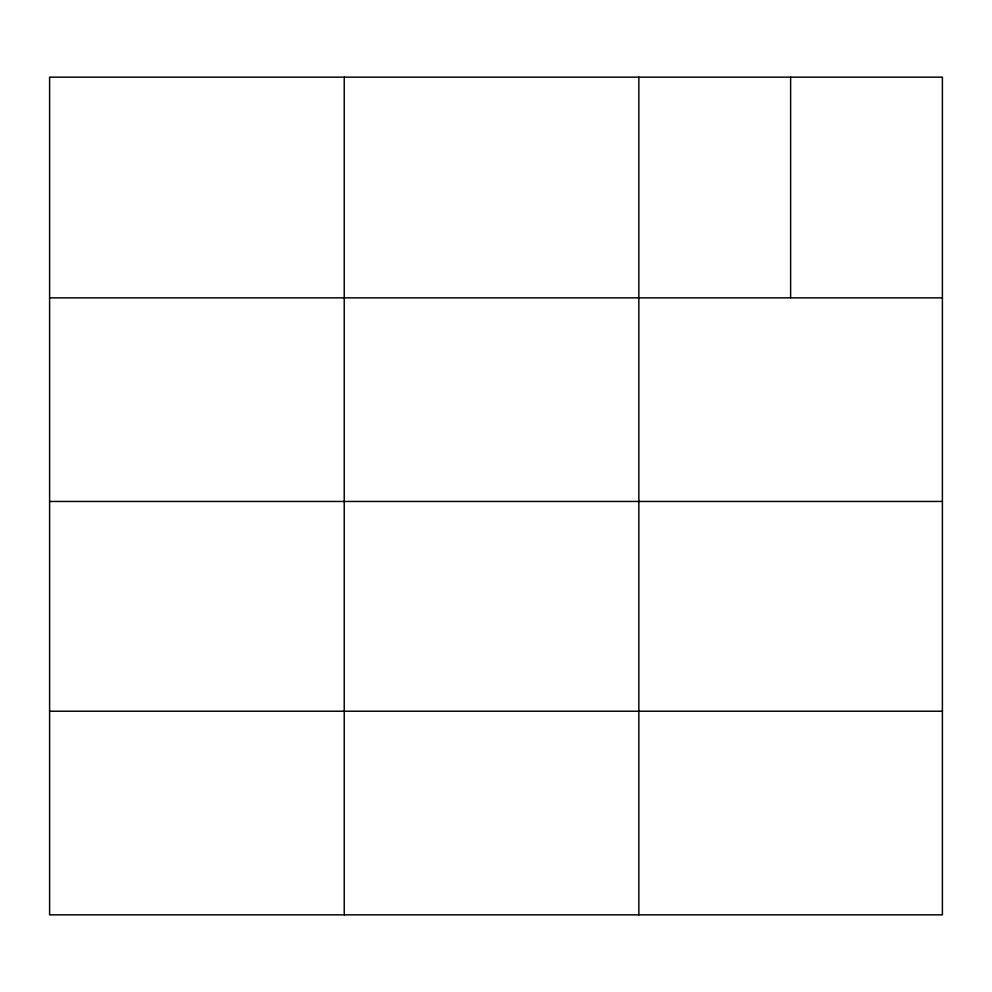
<?xml version="1.0" encoding="UTF-8"?>
<svg xmlns="http://www.w3.org/2000/svg" width="992" height="992" viewBox="0 0 992 992"><rect width="100%" height="100%" fill="white"/><g stroke="black" fill="none" stroke-linecap="round" stroke-linejoin="round"><path stroke-width="1.49" d="M942.4 501.456L942.4 77.153L49.6 77.153L49.6 914.847L942.4 914.847L942.4 501.456L49.6 501.456M49.6 297.848L942.4 297.848M49.6 711.227L942.4 711.227M790.624 77.153L790.624 297.848M638.848 77.153L638.848 914.847M344.224 77.153L344.224 914.847"/></g></svg>
